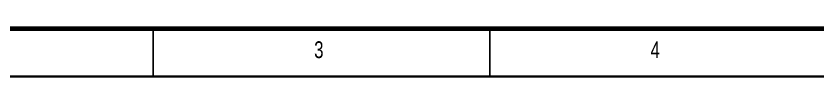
# Model space of a CAD drawing. Extents: x 0 to 420, y 0 to 297.
# Drawn here: x 111.5 to 278.2, y 286.8 to 297.5 of the extents above; entities that cross this region are included whole.
import ezdxf

# ---------------------------------------------------------------- set-up
doc = ezdxf.new("R2010")
doc.units = 0
doc.header["$LTSCALE"] = 23.1
doc.layers.get('0').update_dxf_attribs({"linetype": 'CONTINUOUS'})
doc.styles.add('TEXTSTYLE_2', font='txt', dxfattribs={"width": 0.75})

msp = doc.modelspace()

# ---------------------------------------------------------------- linework, layer by layer
at = {"color": 3, "linetype": 'CONTINUOUS'}
for p, q in [((140, 297), (140, 287)), ((210, 297), (210, 287))]:
    msp.add_line(p, q, dxfattribs=at)
for points, const_width in [([(0, 297), (420, 297)], 1), ([(10, 287), (410, 287)], 0.5)]:
    msp.add_lwpolyline(points, dxfattribs=dict(at, const_width=const_width))

# ---------------------------------------------------------------- texts
at = {"color": 2, "linetype": 'CONTINUOUS', "style": 'TEXTSTYLE_2', "width": 0.75}
for s, p in [('3', (173.472, 290.85)), ('4', (243.376, 290.847))]:
    msp.add_text(s, height=3.5, dxfattribs=at).set_placement(p)

doc.saveas('drawing.dxf')
